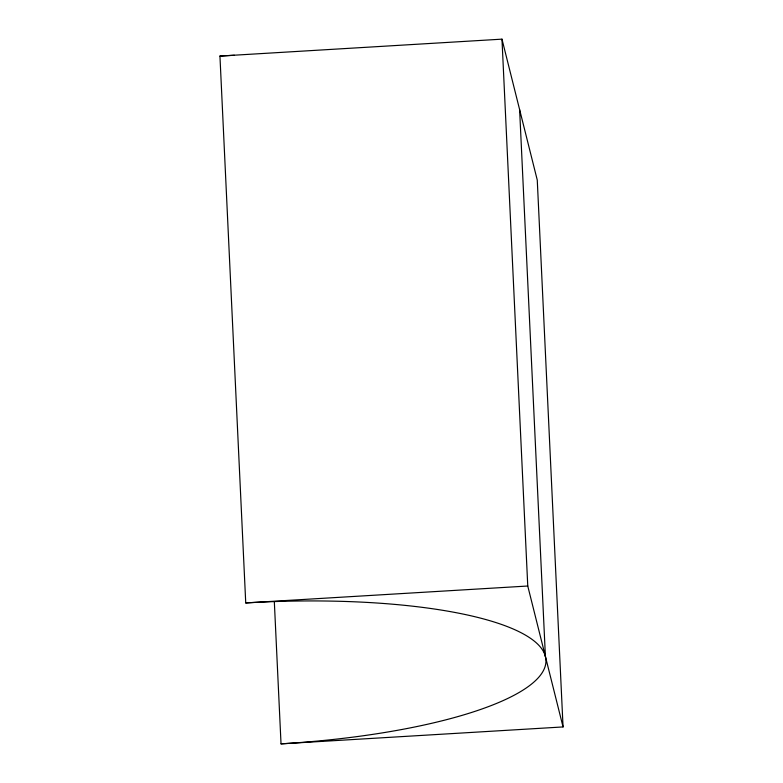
<?xml version="1.0" encoding="UTF-8"?>
<svg xmlns="http://www.w3.org/2000/svg" width="783" height="783" viewBox="0 0 783 783"><rect width="100%" height="100%" fill="white"/><g stroke="black" fill="none" stroke-linecap="round" stroke-linejoin="round"><path stroke-width="1.17" d="M519.618 109.61L545.408 656.477A282.869 71.302 -2.7 0 0 245.735 602.93L219.945 56.063L501.972 39.15L537.265 180.07L563.055 726.937L281.028 743.85L274.353 602.254M245.735 602.93L527.762 586.017L563.055 726.937M501.972 39.15L527.762 586.017M545.408 656.477A282.869 71.302 -2.7 0 1 281.028 743.85M219.945 56.063A282.869 71.302 -2.7 0 1 234.401 55.29"/></g></svg>
